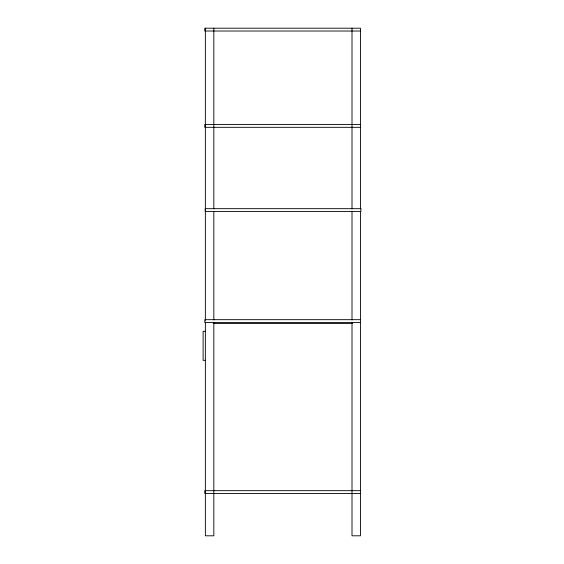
<?xml version="1.0" encoding="UTF-8"?>
<svg xmlns="http://www.w3.org/2000/svg" width="564" height="564" viewBox="0 0 564 564"><rect width="100%" height="100%" fill="white"/><g stroke="black" fill="none" stroke-linecap="round" stroke-linejoin="round"><path stroke-width="0.85" d="M360.466 31.02L204.802 31.02L204.802 28.2L360.466 28.2L360.466 208.856M360.466 124.496L204.802 124.496L204.802 127.316L360.466 127.316M360.466 319.675L204.802 319.675L204.802 322.495L360.466 322.495M213.171 323.503L352.57 323.503M205.656 331.287L203.118 331.287L203.118 360.333L205.656 360.333M360.466 490.68L204.802 490.68L204.802 493.5L360.466 493.5M360.466 211.5L360.466 535.8L352.006 535.8L352.006 322.537M352.006 28.2L352.006 208.856M352.006 211.5L352.006 319.894M213.827 28.2L213.827 208.856M213.827 211.5L213.827 319.894M213.827 322.537L213.827 535.8L205.367 535.8L205.367 322.136M205.367 28.2L205.367 320.38M360.882 208.68L205.218 208.68L205.218 211.5L360.882 211.5L360.882 208.68"/></g></svg>
